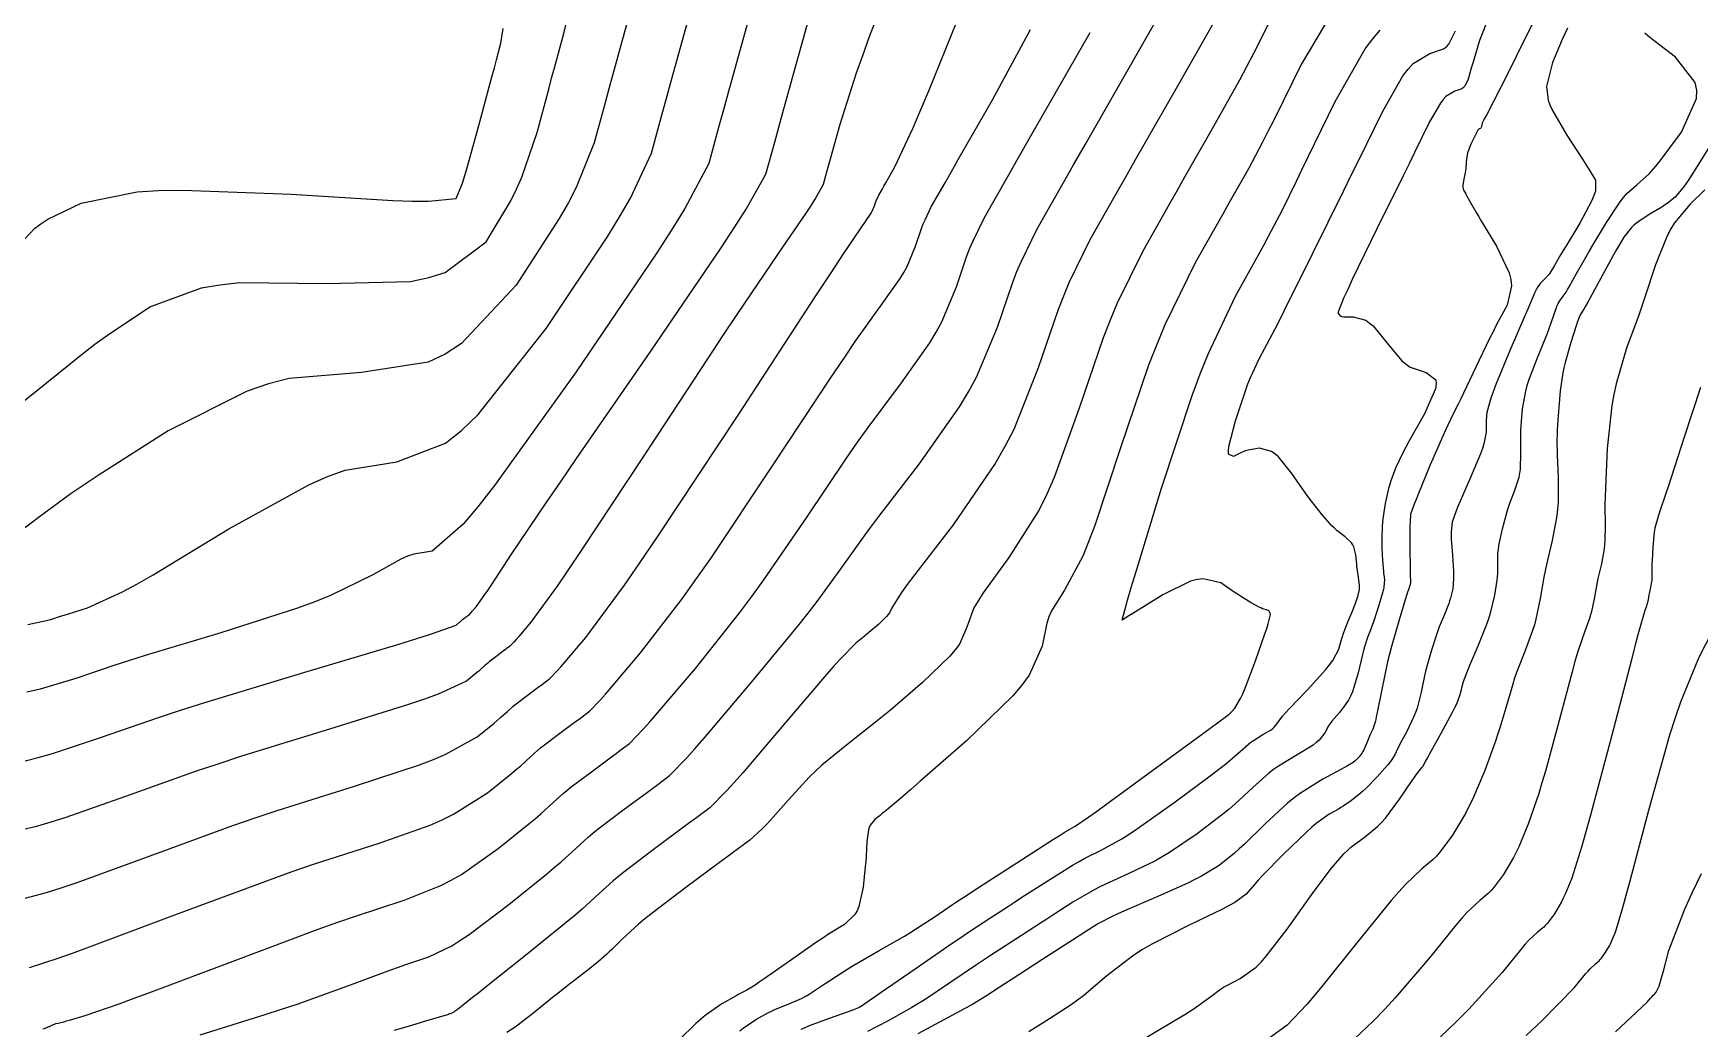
# Model space of a CAD drawing. Header units: metres. Extents: x 837475 to 838479, y 1189012 to 1191015.
# Drawn here: x 837679.5 to 837761.1, y 1190319 to 1190367.7 of the extents above; entities that cross this region are included whole.
import ezdxf

# ---------------------------------------------------------------- set-up
doc = ezdxf.new("R2010")
doc.units = ezdxf.units.M
doc.header["$LTSCALE"] = 0.3
doc.layers.add('COTAS 10', color=1, linetype='Continuous')
doc.layers.add('COTAS INT', color=252, linetype='Continuous')

msp = doc.modelspace()

# ---------------------------------------------------------------- linework, layer by layer
at = {"layer": 'COTAS 10'}
for points, elevation in [([(837714.765, 1190369.163), (837713.576, 1190364.882), (837713.325, 1190363.974), (837713.108, 1190363.187), (837712.606, 1190361.347), (837711.441, 1190359.142), (837710.806, 1190358.126), (837710.035, 1190356.933), (837706.123, 1190351.156), (837702.123, 1190345.596), (837701.296, 1190344.54), (837700.591, 1190343.693), (837699.06, 1190342.38), (837698.168, 1190342.236), (837697.866, 1190342.125), (837697.54, 1190341.985), (837696.162, 1190341.224), (837694.087, 1190340.205), (837693.322, 1190339.901), (837692.474, 1190339.588), (837688.722, 1190338.379), (837685.022, 1190337.263), (837684.207, 1190337.009), (837683.482, 1190336.778), (837681.621, 1190336.141), (837679.881, 1190335.627), (837679.233, 1190335.474)], 1610), ([(837680.021, 1190318.99), (837680.073, 1190319.012), (837680.166, 1190319.047), (837680.267, 1190319.086), (837680.298, 1190319.099), (837680.33, 1190319.113), (837680.456, 1190319.171), (837680.585, 1190319.226), (837680.653, 1190319.248), (837680.767, 1190319.275), (837681.036, 1190319.343), (837681.166, 1190319.38), (837681.321, 1190319.424), (837682.084, 1190319.649), (837683.754, 1190320.224), (837684.482, 1190320.489), (837685.324, 1190320.8), (837689.323, 1190322.307), (837693.495, 1190323.865), (837694.447, 1190324.208), (837695.31, 1190324.513), (837697.693, 1190325.297), (837699.498, 1190326.008), (837699.998, 1190326.267), (837700.497, 1190326.553), (837702.297, 1190327.812), (837703.806, 1190329.031), (837704.121, 1190329.293), (837704.391, 1190329.521), (837704.996, 1190330.071), (837705.474, 1190330.506), (837705.664, 1190330.662), (837705.879, 1190330.833), (837706.866, 1190331.581), (837707.852, 1190332.309), (837708.067, 1190332.469), (837708.256, 1190332.61), (837708.732, 1190332.967), (837709.415, 1190333.674), (837709.736, 1190334.036), (837710.113, 1190334.47), (837711.953, 1190336.635), (837714.131, 1190339.368), (837714.723, 1190340.16), (837715.31, 1190340.966), (837717.388, 1190344.003), (837719.346, 1190346.923), (837719.858, 1190347.657), (837720.356, 1190348.357), (837722.044, 1190350.613), (837723.429, 1190352.578), (837723.737, 1190353.094), (837724.012, 1190353.598), (837724.73, 1190355.319), (837725.246, 1190356.839), (837725.393, 1190357.215), (837725.542, 1190357.573), (837726.099, 1190358.708), (837727.239, 1190360.712), (837727.757, 1190361.618), (837728.362, 1190362.676), (837731.278, 1190367.765)], 1620), ([(837714.121, 1190318.889), (837714.294, 1190319.029), (837714.915, 1190319.456), (837715.535, 1190319.792), (837715.706, 1190319.875), (837715.877, 1190319.954), (837716.494, 1190320.201), (837717.139, 1190320.483), (837717.327, 1190320.583), (837717.52, 1190320.693), (837718.254, 1190321.171), (837719.131, 1190321.753), (837719.415, 1190321.929), (837719.716, 1190322.111), (837720.949, 1190322.823), (837722.188, 1190323.536), (837722.493, 1190323.719), (837722.781, 1190323.896), (837723.682, 1190324.486), (837724.38, 1190324.966), (837724.539, 1190325.075), (837724.684, 1190325.173), (837725.086, 1190325.439), (837725.707, 1190325.839), (837726.323, 1190326.236), (837727.923, 1190327.267), (837729.489, 1190328.271), (837729.8, 1190328.467), (837730.057, 1190328.628), (837730.541, 1190328.915), (837731.208, 1190329.369), (837731.58, 1190329.636), (837732.034, 1190329.963), (837734.351, 1190331.653), (837736.644, 1190333.336), (837737.083, 1190333.658), (837737.437, 1190333.918), (837738.008, 1190334.34), (837738.025, 1190334.356), (837738.035, 1190334.364), (837738.055, 1190334.376), (837738.073, 1190334.386), (837738.076, 1190334.389), (837738.079, 1190334.391), (837738.085, 1190334.399), (837738.128, 1190334.447), (837738.155, 1190334.474), (837738.187, 1190334.508), (837738.356, 1190334.682), (837738.638, 1190335.168), (837738.743, 1190335.399), (837738.858, 1190335.672), (837739.367, 1190337.003), (837739.834, 1190338.326), (837739.922, 1190338.593), (837739.992, 1190338.817), (837740.097, 1190339.268), (837740.062, 1190339.407), (837740.044, 1190339.434), (837740.022, 1190339.456), (837739.911, 1190339.498), (837739.712, 1190339.558), (837739.635, 1190339.593), (837739.547, 1190339.636), (837739.149, 1190339.853), (837738.64, 1190340.165), (837738.483, 1190340.266), (837738.319, 1190340.374), (837737.668, 1190340.819), (837736.81, 1190341.027), (837736.515, 1190340.986), (837736.195, 1190340.902), (837734.834, 1190340.239), (837733.362, 1190339.328), (837733.167, 1190339.208), (837732.835, 1190339.001), (837733.105, 1190339.975), (837733.29, 1190340.598), (837733.523, 1190341.374), (837734.766, 1190345.456), (837736.268, 1190349.988), (837736.665, 1190351.049), (837737.054, 1190352.026), (837738.389, 1190354.852), (837739.518, 1190356.881), (837739.777, 1190357.356), (837740.012, 1190357.793), (837740.667, 1190359.055), (837741.372, 1190360.491), (837741.639, 1190361.038), (837741.938, 1190361.649), (837743.276, 1190364.392), (837744.738, 1190366.961), (837745.115, 1190367.462), (837745.479, 1190367.871)], 1630), ([(837733.165, 1190318.055), (837735.442, 1190319.41), (837735.912, 1190319.701), (837736.313, 1190319.955), (837737.18, 1190320.567), (837737.652, 1190320.929), (837737.803, 1190321.025), (837737.963, 1190321.121), (837738.614, 1190321.452), (837739.399, 1190322.018), (837739.642, 1190322.261), (837739.898, 1190322.542), (837740.917, 1190323.868), (837741.914, 1190325.282), (837742.157, 1190325.618), (837742.384, 1190325.93), (837743.083, 1190326.856), (837743.695, 1190327.556), (837743.868, 1190327.724), (837744.043, 1190327.883), (837744.686, 1190328.364), (837745.349, 1190328.902), (837745.537, 1190329.095), (837745.726, 1190329.307), (837746.423, 1190330.235), (837747.009, 1190331.102), (837747.129, 1190331.276), (837747.23, 1190331.421), (837747.441, 1190331.705), (837747.514, 1190331.785), (837747.528, 1190331.801), (837747.539, 1190331.814), (837747.559, 1190331.837), (837747.697, 1190332.086), (837747.783, 1190332.242), (837747.89, 1190332.434), (837748.448, 1190333.44), (837749.016, 1190334.494), (837749.128, 1190334.717), (837749.221, 1190334.909), (837749.395, 1190335.355), (837749.447, 1190335.604), (837749.464, 1190335.673), (837749.482, 1190335.742), (837749.553, 1190335.991), (837749.71, 1190336.411), (837749.782, 1190336.588), (837749.866, 1190336.791), (837750.272, 1190337.741), (837750.692, 1190338.803), (837750.786, 1190339.076), (837750.869, 1190339.339), (837751.085, 1190340.215), (837751.199, 1190340.951), (837751.217, 1190341.126), (837751.229, 1190341.289), (837751.225, 1190341.775), (837751.235, 1190342.28), (837751.256, 1190342.455), (837751.285, 1190342.645), (837751.455, 1190343.461), (837751.685, 1190344.309), (837751.751, 1190344.521), (837751.818, 1190344.722), (837752.07, 1190345.362), (837752.272, 1190345.991), (837752.308, 1190346.185), (837752.336, 1190346.387), (837752.362, 1190347.191), (837752.354, 1190348.043), (837752.36, 1190348.277), (837752.369, 1190348.509), (837752.434, 1190349.337), (837752.596, 1190350.215), (837752.668, 1190350.478), (837752.752, 1190350.75), (837753.15, 1190351.806), (837753.565, 1190352.809), (837753.659, 1190353.047), (837753.744, 1190353.268), (837753.976, 1190353.927), (837754.143, 1190354.394), (837754.187, 1190354.495), (837754.23, 1190354.583), (837754.377, 1190354.799), (837754.571, 1190355.06), (837754.644, 1190355.176), (837754.726, 1190355.312), (837755.089, 1190355.96), (837755.567, 1190356.815), (837755.721, 1190357.081), (837755.884, 1190357.36), (837756.549, 1190358.471), (837757.22, 1190359.479), (837757.386, 1190359.692), (837757.543, 1190359.877), (837758.042, 1190360.309), (837758.646, 1190360.854), (837758.871, 1190361.11), (837759.121, 1190361.412), (837760.229, 1190362.885), (837760.956, 1190364.526), (837760.965, 1190364.935), (837760.891, 1190365.323), (837759.93, 1190366.56), (837758.677, 1190367.517), (837758.419, 1190367.728)], 1640), ([(837756.993, 1190318.852), (837758.544, 1190320.297), (837758.7, 1190320.49), (837758.734, 1190320.53), (837758.764, 1190320.563), (837758.839, 1190320.634), (837758.891, 1190320.676), (837758.906, 1190320.692), (837758.921, 1190320.71), (837758.979, 1190320.787), (837759.038, 1190320.887), (837759.053, 1190320.918), (837759.069, 1190320.951), (837759.125, 1190321.083), (837759.231, 1190321.436), (837759.278, 1190321.608), (837759.333, 1190321.812), (837759.597, 1190322.819), (837760.372, 1190324.817), (837760.748, 1190325.646), (837761.195, 1190326.595)], 1650)]:
    msp.add_lwpolyline(points, dxfattribs=dict(at, elevation=elevation))
at = {"layer": 'COTAS INT'}
for points, elevation in [([(837721.984, 1190371.496), (837720.464, 1190367.554), (837720.125, 1190366.626), (837719.821, 1190365.769), (837719.021, 1190363.263), (837718.55, 1190361.569), (837718.454, 1190361.224), (837718.374, 1190360.932), (837718.207, 1190360.326), (837717.828, 1190359.652), (837717.613, 1190359.318), (837717.351, 1190358.919), (837716.005, 1190356.945), (837713.978, 1190353.956), (837713.286, 1190352.918), (837712.537, 1190351.788), (837709.358, 1190346.945), (837706.362, 1190342.402), (837705.728, 1190341.462), (837705.179, 1190340.658), (837703.904, 1190338.901), (837703.303, 1190338.194), (837703.18, 1190338.052), (837703.075, 1190337.934), (837702.852, 1190337.703), (837702.696, 1190337.586), (837702.635, 1190337.54), (837702.564, 1190337.488), (837702.242, 1190337.25), (837701.92, 1190337.006), (837701.85, 1190336.95), (837701.788, 1190336.899), (837701.632, 1190336.757), (837701.434, 1190336.578), (837701.346, 1190336.503), (837701.243, 1190336.418), (837700.75, 1190336.019), (837699.365, 1190335.373), (837698.7, 1190335.13), (837697.912, 1190334.861), (837694.05, 1190333.661), (837689.681, 1190332.316), (837688.575, 1190331.955), (837687.513, 1190331.6), (837684.05, 1190330.359), (837681.091, 1190329.318), (837680.347, 1190329.088), (837679.635, 1190328.883), (837677.337, 1190328.355)], 1614), ([(837687.715, 1190318.699), (837690.899, 1190319.686), (837691.7, 1190319.948), (837692.466, 1190320.205), (837694.942, 1190321.093), (837696.919, 1190321.831), (837697.369, 1190321.993), (837697.778, 1190322.138), (837698.907, 1190322.509), (837700.027, 1190323.057), (837700.43, 1190323.312), (837700.874, 1190323.613), (837702.813, 1190325.076), (837704.66, 1190326.569), (837705.046, 1190326.889), (837705.377, 1190327.169), (837706.118, 1190327.842), (837706.703, 1190328.375), (837706.935, 1190328.566), (837707.199, 1190328.776), (837708.407, 1190329.691), (837709.614, 1190330.583), (837709.877, 1190330.778), (837710.109, 1190330.951), (837710.692, 1190331.389), (837711.528, 1190332.255), (837711.921, 1190332.697), (837712.384, 1190333.229), (837714.636, 1190335.88), (837716.959, 1190338.699), (837717.467, 1190339.335), (837717.916, 1190339.909), (837719.046, 1190341.461), (837720.093, 1190342.951), (837720.489, 1190343.486), (837720.931, 1190344.073), (837722.91, 1190346.636), (837724.883, 1190349.433), (837725.321, 1190350.168), (837725.712, 1190350.886), (837726.734, 1190353.336), (837727.468, 1190355.499), (837727.678, 1190356.036), (837727.891, 1190356.545), (837728.683, 1190358.161), (837729.949, 1190360.39), (837730.46, 1190361.286), (837731.041, 1190362.303), (837733.722, 1190366.983), (837736.305, 1190371.507)], 1622), ([(837754.429, 1190371.22), (837752.144, 1190366.618), (837751.697, 1190365.724), (837751.33, 1190364.993), (837750.678, 1190363.725), (837750.57, 1190363.545), (837750.546, 1190363.501), (837750.525, 1190363.459), (837750.472, 1190363.325), (837750.441, 1190363.221), (837750.434, 1190363.197), (837750.428, 1190363.175), (837750.411, 1190363.115), (837750.393, 1190363.078), (837750.385, 1190363.07), (837750.377, 1190363.064), (837750.338, 1190363.051), (837750.29, 1190363.022), (837750.275, 1190363.006), (837750.26, 1190362.986), (837750.201, 1190362.883), (837750.12, 1190362.716), (837750.09, 1190362.656), (837750.057, 1190362.589), (837749.913, 1190362.298), (837749.779, 1190361.963), (837749.752, 1190361.87), (837749.73, 1190361.776), (837749.688, 1190361.435), (837749.663, 1190361.096), (837749.651, 1190361.004), (837749.638, 1190360.912), (837749.571, 1190360.587), (837749.52, 1190360.308), (837749.516, 1190360.246), (837749.516, 1190360.191), (837749.555, 1190360.046), (837749.641, 1190359.903), (837749.671, 1190359.849), (837749.705, 1190359.788), (837749.849, 1190359.519), (837750.151, 1190358.991), (837750.284, 1190358.768), (837750.439, 1190358.511), (837751.174, 1190357.305), (837751.785, 1190355.994), (837751.86, 1190355.672), (837751.895, 1190355.367), (837751.682, 1190354.41), (837751.157, 1190353.434), (837750.995, 1190353.116), (837750.826, 1190352.778), (837750.154, 1190351.385), (837749.546, 1190350.105), (837749.417, 1190349.837), (837749.304, 1190349.608), (837749.041, 1190349.094), (837748.777, 1190348.548), (837748.665, 1190348.299), (837748.535, 1190348.006), (837747.927, 1190346.594), (837747.342, 1190345.195), (837747.227, 1190344.911), (837747.133, 1190344.672), (837746.962, 1190344.18), (837746.935, 1190343.796), (837746.931, 1190343.625), (837746.929, 1190343.425), (837746.931, 1190342.469), (837746.942, 1190341.539), (837746.944, 1190341.356), (837746.947, 1190341.205), (837746.954, 1190340.929), (837746.96, 1190340.874), (837746.96, 1190340.863), (837746.961, 1190340.853), (837746.961, 1190340.834), (837746.959, 1190340.825), (837746.958, 1190340.823), (837746.957, 1190340.82), (837746.953, 1190340.809), (837746.867, 1190340.535), (837746.814, 1190340.365), (837746.749, 1190340.156), (837746.41, 1190339.062), (837746.022, 1190337.705), (837745.926, 1190337.33), (837745.835, 1190336.954), (837745.549, 1190335.597), (837745.328, 1190334.475), (837745.279, 1190334.248), (837745.235, 1190334.057), (837745.116, 1190333.668), (837745.019, 1190333.47), (837744.987, 1190333.399), (837744.954, 1190333.322), (837744.817, 1190332.985), (837744.67, 1190332.649), (837744.63, 1190332.571), (837744.59, 1190332.501), (837744.448, 1190332.304), (837744.317, 1190332.17), (837744.285, 1190332.139), (837744.254, 1190332.111), (837744.154, 1190332.031), (837743.869, 1190331.866), (837743.722, 1190331.785), (837743.545, 1190331.688), (837742.658, 1190331.209), (837741.569, 1190330.521), (837741.265, 1190330.293), (837740.96, 1190330.049), (837739.85, 1190329.03), (837738.824, 1190328.032), (837738.573, 1190327.801), (837738.336, 1190327.59), (837737.598, 1190326.988), (837736.726, 1190326.461), (837736.405, 1190326.296), (837736.05, 1190326.122), (837734.477, 1190325.427), (837732.954, 1190324.774), (837732.63, 1190324.628), (837732.348, 1190324.497), (837731.68, 1190324.146), (837731.015, 1190323.719), (837730.414, 1190323.332), (837728.906, 1190322.363), (837727.409, 1190321.397), (837727.094, 1190321.193), (837726.822, 1190321.015), (837726.201, 1190320.602), (837725.478, 1190320.175), (837725.142, 1190319.989), (837724.748, 1190319.774), (837722.834, 1190318.751)], 1636), ([(837678.35, 1190325.178), (837680.196, 1190325.666), (837680.903, 1190325.894), (837681.696, 1190326.163), (837685.264, 1190327.468), (837689.306, 1190328.945), (837690.396, 1190329.321), (837691.474, 1190329.683), (837695.264, 1190330.873), (837698.441, 1190331.91), (837699.133, 1190332.176), (837699.743, 1190332.433), (837701.266, 1190333.283), (837702.097, 1190333.955), (837702.271, 1190334.1), (837702.42, 1190334.225), (837702.753, 1190334.528), (837703.016, 1190334.768), (837703.121, 1190334.854), (837703.24, 1190334.949), (837703.783, 1190335.36), (837704.327, 1190335.762), (837704.445, 1190335.85), (837704.55, 1190335.928), (837704.812, 1190336.125), (837705.188, 1190336.514), (837705.365, 1190336.714), (837705.573, 1190336.953), (837706.587, 1190338.146), (837708.476, 1190340.707), (837709.236, 1190341.808), (837710.099, 1190343.079), (837714.071, 1190349.085), (837717.853, 1190354.868), (837718.596, 1190355.998), (837719.206, 1190356.925), (837720.312, 1190358.568), (837720.523, 1190358.868), (837720.57, 1190358.947), (837720.612, 1190359.023), (837720.721, 1190359.286), (837720.8, 1190359.518), (837720.823, 1190359.575), (837720.845, 1190359.63), (837720.93, 1190359.803), (837721.104, 1190360.109), (837721.183, 1190360.247), (837721.276, 1190360.408), (837721.72, 1190361.184), (837722.597, 1190363.059), (837722.962, 1190363.912), (837723.379, 1190364.911), (837725.327, 1190369.727)], 1616), ([(837677.402, 1190348.402), (837679.6, 1190350.144), (837681.945, 1190352.033), (837682.563, 1190352.5), (837683.168, 1190352.944), (837685.241, 1190354.342), (837687.776, 1190355.272), (837688.671, 1190355.42), (837689.651, 1190355.519), (837693.889, 1190355.482), (837698.001, 1190355.582), (837698.902, 1190355.769), (837699.699, 1190356.024), (837701.718, 1190357.519), (837702.918, 1190359.523), (837703.198, 1190360.099), (837703.457, 1190360.684), (837704.203, 1190362.877), (837704.771, 1190364.99), (837704.916, 1190365.526), (837705.056, 1190366.04), (837705.518, 1190367.72), (837705.889, 1190369.297)], 1604), ([(837679.276, 1190338.782), (837680.407, 1190339.032), (837680.874, 1190339.191), (837681.056, 1190339.249), (837681.26, 1190339.313), (837682.189, 1190339.593), (837683.907, 1190340.382), (837684.609, 1190340.766), (837685.409, 1190341.222), (837689.119, 1190343.471), (837693.025, 1190345.627), (837693.95, 1190346.025), (837694.807, 1190346.337), (837697.337, 1190346.748), (837699.728, 1190347.656), (837700.498, 1190348.283), (837701.315, 1190349.072), (837704.655, 1190353.277), (837707.663, 1190357.796), (837708.27, 1190358.783), (837708.779, 1190359.656), (837709.805, 1190361.857), (837710.329, 1190363.788), (837710.522, 1190364.491), (837710.736, 1190365.268), (837711.683, 1190368.682)], 1608), ([(837740.447, 1190369.067), (837739.27, 1190366.735), (837738.928, 1190366.085), (837738.578, 1190365.432), (837737.254, 1190363.054), (837735.898, 1190360.681), (837735.528, 1190360.03), (837735.16, 1190359.382), (837733.851, 1190357.067), (837732.588, 1190354.489), (837732.248, 1190353.676), (837731.914, 1190352.82), (837730.742, 1190349.369), (837729.519, 1190345.98), (837729.152, 1190345.163), (837728.772, 1190344.398), (837727.298, 1190342.071), (837726.036, 1190340.341), (837725.791, 1190339.951), (837725.59, 1190339.601), (837725.242, 1190338.66), (837724.876, 1190337.825), (837724.664, 1190337.542), (837724.405, 1190337.236), (837723.072, 1190335.943), (837721.5, 1190334.598), (837721.092, 1190334.259), (837720.694, 1190333.935), (837719.352, 1190332.885), (837718.144, 1190331.894), (837717.831, 1190331.606), (837717.527, 1190331.312), (837716.505, 1190330.203), (837715.63, 1190329.204), (837715.418, 1190328.978), (837715.219, 1190328.776), (837714.612, 1190328.231), (837713.816, 1190327.634), (837713.499, 1190327.397), (837713.139, 1190327.13), (837711.489, 1190325.911), (837709.838, 1190324.66), (837709.478, 1190324.374), (837709.16, 1190324.113), (837708.36, 1190323.385), (837707.865, 1190322.877), (837707.739, 1190322.755), (837707.617, 1190322.64), (837707.217, 1190322.294), (837706.784, 1190321.951), (837706.641, 1190321.839), (837706.488, 1190321.72), (837705.855, 1190321.229), (837705.154, 1190320.68), (837704.959, 1190320.525), (837704.764, 1190320.368), (837704.053, 1190319.791), (837703.415, 1190319.284), (837703.264, 1190319.171), (837703.125, 1190319.071), (837702.717, 1190318.808)], 1626), ([(837743.134, 1190368.771), (837741.606, 1190366.205), (837740.275, 1190363.503), (837739.979, 1190362.914), (837739.714, 1190362.394), (837739.02, 1190361.09), (837738.326, 1190359.87), (837738.061, 1190359.402), (837737.765, 1190358.879), (837736.436, 1190356.519), (837734.936, 1190353.461), (837734.534, 1190352.496), (837734.136, 1190351.48), (837732.746, 1190347.386), (837731.504, 1190343.633), (837731.201, 1190342.831), (837730.915, 1190342.133), (837730.027, 1190340.473), (837729.387, 1190339.45), (837729.257, 1190339.154), (837729.147, 1190338.853), (837728.92, 1190337.719), (837728.297, 1190336.299), (837727.937, 1190335.817), (837727.496, 1190335.297), (837725.227, 1190333.096), (837722.936, 1190331.094), (837722.481, 1190330.699), (837722.104, 1190330.373), (837721.391, 1190329.769), (837721.222, 1190329.638), (837721.187, 1190329.611), (837721.158, 1190329.587), (837721.098, 1190329.53), (837721.026, 1190329.467), (837720.99, 1190329.438), (837720.946, 1190329.405), (837720.728, 1190329.246), (837720.509, 1190328.965), (837720.465, 1190328.855), (837720.428, 1190328.731), (837720.352, 1190328.168), (837720.307, 1190327.426), (837720.288, 1190327.19), (837720.267, 1190326.941), (837720.168, 1190325.93), (837719.957, 1190324.982), (837719.865, 1190324.772), (837719.758, 1190324.585), (837719.25, 1190324.099), (837718.47, 1190323.619), (837718.192, 1190323.435), (837717.886, 1190323.23), (837716.559, 1190322.307), (837715.325, 1190321.441), (837715.078, 1190321.272), (837714.873, 1190321.133), (837714.475, 1190320.888), (837714.209, 1190320.756), (837714.087, 1190320.689), (837713.944, 1190320.608), (837713.253, 1190320.208), (837712.425, 1190319.639), (837712.195, 1190319.452), (837711.966, 1190319.253), (837711.136, 1190318.43)], 1628), ([(837750.807, 1190368.567), (837750.328, 1190367.366), (837750.05, 1190366.429), (837749.988, 1190366.214), (837749.932, 1190366.019), (837749.783, 1190365.479), (837749.616, 1190365.139), (837749.549, 1190365.07), (837749.473, 1190365.012), (837749.123, 1190364.897), (837748.686, 1190364.638), (837748.555, 1190364.491), (837748.419, 1190364.311), (837747.893, 1190363.386), (837747.158, 1190361.885), (837746.89, 1190361.342), (837746.595, 1190360.743), (837745.299, 1190358.118), (837744.109, 1190355.676), (837743.882, 1190355.192), (837743.698, 1190354.792), (837743.404, 1190354.043), (837743.513, 1190353.888), (837743.585, 1190353.863), (837743.675, 1190353.845), (837744.148, 1190353.845), (837744.762, 1190353.678), (837744.94, 1190353.556), (837745.121, 1190353.4), (837745.806, 1190352.563), (837746.53, 1190351.7), (837746.737, 1190351.529), (837746.946, 1190351.387), (837747.722, 1190351.117), (837748.191, 1190350.759), (837748.206, 1190350.561), (837748.172, 1190350.321), (837747.634, 1190349.094), (837746.892, 1190347.77), (837746.729, 1190347.468), (837746.585, 1190347.193), (837746.218, 1190346.433), (837745.993, 1190345.816), (837745.938, 1190345.631), (837745.885, 1190345.441), (837745.723, 1190344.702), (837745.61, 1190343.965), (837745.589, 1190343.776), (837745.573, 1190343.592), (837745.55, 1190342.983), (837745.56, 1190342.446), (837745.565, 1190342.31), (837745.57, 1190342.178), (837745.596, 1190341.744), (837745.628, 1190341.381), (837745.637, 1190341.294), (837745.646, 1190341.212), (837745.682, 1190340.967), (837745.657, 1190340.634), (837745.629, 1190340.497), (837745.591, 1190340.341), (837745.374, 1190339.616), (837745.126, 1190338.872), (837745.067, 1190338.704), (837745.013, 1190338.552), (837744.856, 1190338.141), (837744.706, 1190337.692), (837744.658, 1190337.517), (837744.606, 1190337.32), (837744.392, 1190336.424), (837744.113, 1190335.495), (837744.02, 1190335.277), (837743.92, 1190335.076), (837743.503, 1190334.492), (837743.108, 1190334.048), (837743.022, 1190333.935), (837742.947, 1190333.827), (837742.76, 1190333.475), (837742.479, 1190333.115), (837742.344, 1190333.003), (837742.184, 1190332.885), (837741.401, 1190332.413), (837740.494, 1190331.857), (837740.256, 1190331.686), (837740.024, 1190331.507), (837739.236, 1190330.8), (837738.362, 1190329.994), (837738.076, 1190329.753), (837737.772, 1190329.505), (837736.515, 1190328.543), (837735.162, 1190327.628), (837734.797, 1190327.409), (837734.436, 1190327.205), (837733.165, 1190326.59), (837731.989, 1190326.059), (837731.687, 1190325.908), (837731.395, 1190325.755), (837730.427, 1190325.186), (837729.451, 1190324.558), (837729.154, 1190324.366), (837728.845, 1190324.168), (837727.633, 1190323.388), (837726.355, 1190322.555), (837726.005, 1190322.322), (837725.657, 1190322.089), (837724.414, 1190321.24), (837723.201, 1190320.435), (837722.872, 1190320.23), (837722.546, 1190320.033), (837721.395, 1190319.385), (837720.374, 1190318.865)], 1634), ([(837678.888, 1190357.399), (837679.612, 1190358.186), (837679.915, 1190358.405), (837680.262, 1190358.623), (837681.886, 1190359.412), (837684.627, 1190359.959), (837685.678, 1190360.025), (837686.856, 1190360.054), (837692.165, 1190359.849), (837697.138, 1190359.545), (837698.104, 1190359.512), (837698.891, 1190359.5), (837700.25, 1190359.639), (837700.545, 1190360.386), (837700.663, 1190360.757), (837700.795, 1190361.198), (837701.403, 1190363.387), (837701.992, 1190365.591), (837702.113, 1190366.043), (837702.215, 1190366.427), (837702.436, 1190367.239), (837702.551, 1190367.96)], 1602), ([(837708.6, 1190368.201), (837707.896, 1190365.654), (837707.719, 1190365.009), (837707.55, 1190364.389), (837707.004, 1190362.367), (837706.118, 1190360.17), (837705.734, 1190359.441), (837705.29, 1190358.659), (837703.186, 1190355.398), (837700.507, 1190352.548), (837699.7, 1190352.026), (837698.865, 1190351.619), (837695.613, 1190351.115), (837692.072, 1190350.83), (837691.054, 1190350.562), (837690.02, 1190350.212), (837686.153, 1190348.265), (837682.768, 1190346.109), (837682.039, 1190345.627), (837681.399, 1190345.195), (837679.84, 1190344.051), (837678.903, 1190343.333)], 1606), ([(837679.074, 1190332.1), (837679.79, 1190332.281), (837680.486, 1190332.472), (837682.835, 1190333.25), (837685.72, 1190334.255), (837686.753, 1190334.589), (837687.888, 1190334.948), (837692.835, 1190336.449), (837697.384, 1190337.812), (837698.268, 1190338.085), (837698.988, 1190338.312), (837700.235, 1190338.755), (837700.389, 1190338.88), (837700.421, 1190338.906), (837700.448, 1190338.93), (837700.51, 1190338.986), (837700.559, 1190339.03), (837700.578, 1190339.046), (837700.6, 1190339.064), (837700.701, 1190339.14), (837700.802, 1190339.215), (837700.824, 1190339.231), (837700.843, 1190339.245), (837700.892, 1190339.282), (837700.962, 1190339.354), (837700.994, 1190339.391), (837701.033, 1190339.435), (837701.221, 1190339.656), (837701.62, 1190340.206), (837701.791, 1190340.457), (837701.99, 1190340.751), (837702.926, 1190342.172), (837704.65, 1190344.74), (837705.344, 1190345.758), (837706.133, 1190346.908), (837709.764, 1190352.172), (837713.211, 1190357.23), (837713.884, 1190358.252), (837714.435, 1190359.109), (837715.407, 1190360.837), (837715.833, 1190362.389), (837716.039, 1190363.136), (837716.284, 1190364.021), (837717.49, 1190368.361)], 1612), ([(837679.362, 1190322.001), (837680.757, 1190322.449), (837681.46, 1190322.701), (837682.3, 1190323.008), (837686.478, 1190324.578), (837691.099, 1190326.29), (837692.218, 1190326.687), (837693.267, 1190327.051), (837696.478, 1190328.085), (837698.97, 1190328.959), (837699.565, 1190329.221), (837700.12, 1190329.493), (837701.782, 1190330.548), (837702.952, 1190331.493), (837703.196, 1190331.696), (837703.405, 1190331.873), (837703.875, 1190332.3), (837704.245, 1190332.637), (837704.393, 1190332.758), (837704.56, 1190332.891), (837705.325, 1190333.471), (837706.089, 1190334.036), (837706.256, 1190334.159), (837706.403, 1190334.269), (837706.772, 1190334.546), (837707.302, 1190335.094), (837707.55, 1190335.375), (837707.843, 1190335.711), (837709.27, 1190337.391), (837711.304, 1190340.037), (837711.98, 1190340.984), (837712.704, 1190342.022), (837715.73, 1190346.544), (837718.6, 1190350.896), (837719.227, 1190351.827), (837719.781, 1190352.641), (837721.178, 1190354.591), (837721.976, 1190355.723), (837722.154, 1190356.02), (837722.312, 1190356.311), (837722.726, 1190357.303), (837723.023, 1190358.178), (837723.108, 1190358.395), (837723.194, 1190358.602), (837723.515, 1190359.256), (837724.172, 1190360.411), (837724.47, 1190360.933), (837724.819, 1190361.542), (837726.499, 1190364.475), (837728.362, 1190367.914)], 1618), ([(837737.442, 1190368.469), (837735.488, 1190365.019), (837733.47, 1190361.492), (837732.994, 1190360.658), (837732.554, 1190359.886), (837731.267, 1190357.614), (837730.239, 1190355.517), (837729.963, 1190354.856), (837729.691, 1190354.159), (837728.738, 1190351.353), (837727.533, 1190348.328), (837727.102, 1190347.494), (837726.629, 1190346.662), (837724.568, 1190343.67), (837722.686, 1190341.231), (837722.325, 1190340.748), (837722.034, 1190340.349), (837721.563, 1190339.6), (837721.454, 1190339.351), (837721.391, 1190339.267), (837721.314, 1190339.176), (837720.916, 1190338.79), (837720.448, 1190338.389), (837720.326, 1190338.288), (837720.207, 1190338.191), (837719.807, 1190337.878), (837719.035, 1190337.092), (837718.683, 1190336.697), (837718.27, 1190336.226), (837716.276, 1190333.882), (837714.268, 1190331.527), (837713.846, 1190331.048), (837713.482, 1190330.644), (837712.652, 1190329.81), (837711.963, 1190329.292), (837711.688, 1190329.088), (837711.376, 1190328.857), (837709.948, 1190327.801), (837708.519, 1190326.718), (837708.207, 1190326.47), (837707.931, 1190326.244), (837707.239, 1190325.613), (837706.41, 1190324.854), (837706.048, 1190324.547), (837705.628, 1190324.197), (837703.636, 1190322.584), (837701.72, 1190321.057), (837701.349, 1190320.761), (837701.047, 1190320.521), (837700.532, 1190320.112), (837700.469, 1190320.062), (837700.451, 1190320.048), (837700.433, 1190320.033), (837700.368, 1190319.981), (837700.31, 1190319.935), (837700.297, 1190319.925), (837700.284, 1190319.916), (837700.247, 1190319.892), (837700.209, 1190319.869), (837700.197, 1190319.861), (837700.182, 1190319.852), (837700.122, 1190319.813), (837700.061, 1190319.775), (837700.031, 1190319.76), (837699.987, 1190319.743), (837699.945, 1190319.73), (837699.932, 1190319.725), (837699.918, 1190319.721), (837699.864, 1190319.701), (837698.745, 1190319.364), (837698.061, 1190319.159), (837697.214, 1190318.906)], 1624), ([(837717.125, 1190318.976), (837717.325, 1190319.062), (837717.545, 1190319.152), (837718.513, 1190319.514), (837719.404, 1190319.832), (837719.576, 1190319.894), (837719.715, 1190319.945), (837719.949, 1190320.034), (837719.975, 1190320.051), (837719.983, 1190320.056), (837719.992, 1190320.061), (837720.028, 1190320.082), (837720.463, 1190320.38), (837720.723, 1190320.559), (837721.044, 1190320.781), (837722.709, 1190321.935), (837724.523, 1190323.184), (837724.938, 1190323.467), (837725.314, 1190323.722), (837726.359, 1190324.414), (837727.276, 1190325.003), (837727.572, 1190325.194), (837727.887, 1190325.397), (837729.175, 1190326.227), (837730.442, 1190327.013), (837730.743, 1190327.187), (837731.023, 1190327.343), (837731.853, 1190327.752), (837732.822, 1190328.287), (837733.189, 1190328.522), (837733.598, 1190328.796), (837735.433, 1190330.098), (837737.208, 1190331.42), (837737.58, 1190331.706), (837737.899, 1190331.956), (837738.622, 1190332.57), (837739.025, 1190332.932), (837739.143, 1190333.023), (837739.265, 1190333.11), (837739.728, 1190333.395), (837740.128, 1190333.636), (837740.21, 1190333.696), (837740.279, 1190333.753), (837740.423, 1190333.937), (837740.688, 1190334.291), (837740.834, 1190334.456), (837741.011, 1190334.65), (837741.91, 1190335.591), (837742.817, 1190336.584), (837742.998, 1190336.811), (837743.149, 1190337.017), (837743.444, 1190337.585), (837743.574, 1190338.057), (837743.623, 1190338.202), (837743.676, 1190338.353), (837743.911, 1190338.95), (837744.147, 1190339.524), (837744.201, 1190339.66), (837744.25, 1190339.787), (837744.384, 1190340.163), (837744.452, 1190340.496), (837744.458, 1190340.596), (837744.459, 1190340.699), (837744.419, 1190341.097), (837744.352, 1190341.519), (837744.336, 1190341.638), (837744.322, 1190341.757), (837744.281, 1190342.19), (837744.18, 1190342.591), (837744.128, 1190342.689), (837744.065, 1190342.782), (837743.754, 1190343.07), (837743.352, 1190343.387), (837743.233, 1190343.499), (837743.111, 1190343.62), (837742.642, 1190344.144), (837742.114, 1190344.815), (837741.955, 1190345.03), (837741.791, 1190345.257), (837741.15, 1190346.183), (837740.494, 1190346.985), (837740.32, 1190347.133), (837740.149, 1190347.25), (837739.559, 1190347.409), (837739.018, 1190347.319), (837738.878, 1190347.279), (837738.743, 1190347.233), (837738.291, 1190347.01), (837738.048, 1190347.117), (837738.045, 1190347.278), (837738.069, 1190347.496), (837738.389, 1190348.76), (837738.873, 1190350.22), (837739.001, 1190350.562), (837739.126, 1190350.876), (837739.556, 1190351.786), (837740.207, 1190353.021), (837740.471, 1190353.541), (837740.773, 1190354.137), (837742.164, 1190356.932), (837743.681, 1190360.004), (837744.06, 1190360.776), (837744.422, 1190361.513), (837745.585, 1190363.889), (837746.579, 1190365.636), (837746.835, 1190365.976), (837747.083, 1190366.255), (837747.909, 1190366.742), (837748.569, 1190366.961), (837748.713, 1190367.07), (837748.839, 1190367.2), (837749.154, 1190367.843)], 1632), ([(837754.639, 1190367.982), (837754.381, 1190367.429), (837753.907, 1190366.298), (837753.789, 1190365.84), (837753.757, 1190365.712), (837753.724, 1190365.583), (837753.606, 1190365.113), (837753.689, 1190364.46), (837753.784, 1190364.217), (837753.909, 1190363.946), (837754.616, 1190362.741), (837755.383, 1190361.561), (837755.546, 1190361.306), (837755.686, 1190361.081), (837756.011, 1190360.53), (837756.004, 1190359.996), (837755.935, 1190359.782), (837755.836, 1190359.541), (837755.238, 1190358.43), (837754.57, 1190357.324), (837754.427, 1190357.085), (837754.303, 1190356.875), (837754.008, 1190356.361), (837753.827, 1190356.062), (837753.775, 1190355.987), (837753.722, 1190355.917), (837753.521, 1190355.693), (837753.344, 1190355.513), (837753.306, 1190355.471), (837753.272, 1190355.431), (837753.187, 1190355.314), (837753.13, 1190355.208), (837753.113, 1190355.176), (837753.096, 1190355.142), (837753.032, 1190355.009), (837752.809, 1190354.497), (837752.692, 1190354.225), (837752.551, 1190353.896), (837751.843, 1190352.235), (837751.14, 1190350.53), (837751.003, 1190350.172), (837750.89, 1190349.865), (837750.689, 1190349.169), (837750.66, 1190348.794), (837750.656, 1190348.689), (837750.653, 1190348.584), (837750.657, 1190348.199), (837750.548, 1190347.621), (837750.475, 1190347.395), (837750.382, 1190347.139), (837749.893, 1190345.976), (837749.383, 1190344.818), (837749.278, 1190344.565), (837749.189, 1190344.343), (837748.999, 1190343.787), (837748.946, 1190343.321), (837748.944, 1190343.155), (837748.947, 1190342.974), (837749.004, 1190342.187), (837749.063, 1190341.391), (837749.067, 1190341.203), (837749.067, 1190341.03), (837749.023, 1190340.525), (837748.914, 1190340.082), (837748.872, 1190339.949), (837748.825, 1190339.811), (837748.613, 1190339.275), (837748.366, 1190338.663), (837748.298, 1190338.477), (837748.23, 1190338.283), (837747.981, 1190337.527), (837747.752, 1190336.724), (837747.695, 1190336.501), (837747.641, 1190336.279), (837747.472, 1190335.476), (837747.275, 1190334.692), (837747.204, 1190334.483), (837747.125, 1190334.276), (837746.782, 1190333.554), (837746.454, 1190332.952), (837746.385, 1190332.82), (837746.325, 1190332.704), (837746.188, 1190332.411), (837746.01, 1190332.128), (837745.924, 1190332.019), (837745.823, 1190331.895), (837745.326, 1190331.335), (837744.768, 1190330.76), (837744.628, 1190330.627), (837744.495, 1190330.506), (837744.067, 1190330.163), (837743.664, 1190329.898), (837743.546, 1190329.825), (837743.425, 1190329.753), (837742.967, 1190329.495), (837742.34, 1190329.043), (837742.113, 1190328.849), (837741.862, 1190328.624), (837740.764, 1190327.562), (837739.719, 1190326.494), (837739.503, 1190326.265), (837739.317, 1190326.065), (837738.911, 1190325.586), (837738.36, 1190325.178), (837738.084, 1190325.022), (837737.754, 1190324.848), (837736.116, 1190324.068), (837734.291, 1190323.139), (837733.844, 1190322.873), (837733.42, 1190322.602), (837732.1, 1190321.588), (837730.963, 1190320.63), (837730.656, 1190320.395), (837730.353, 1190320.173), (837729.285, 1190319.478), (837728.275, 1190318.852)], 1638), ([(837761.539, 1190362.096), (837760.7, 1190360.756), (837760.513, 1190360.477), (837760.347, 1190360.236), (837759.909, 1190359.696), (837759.527, 1190359.396), (837759.395, 1190359.306), (837759.253, 1190359.213), (837758.644, 1190358.853), (837758.037, 1190358.453), (837757.896, 1190358.334), (837757.766, 1190358.212), (837757.393, 1190357.745), (837757.025, 1190357.112), (837756.898, 1190356.886), (837756.759, 1190356.638), (837756.17, 1190355.559), (837755.63, 1190354.566), (837755.523, 1190354.373), (837755.434, 1190354.215), (837755.266, 1190353.939), (837755.166, 1190353.705), (837755.119, 1190353.573), (837755.064, 1190353.413), (837754.798, 1190352.593), (837754.526, 1190351.616), (837754.467, 1190351.356), (837754.416, 1190351.101), (837754.29, 1190350.221), (837754.22, 1190349.415), (837754.203, 1190349.207), (837754.188, 1190349.005), (837754.143, 1190348.331), (837754.127, 1190347.587), (837754.129, 1190347.341), (837754.135, 1190347.078), (837754.183, 1190345.985), (837754.178, 1190344.777), (837754.152, 1190344.442), (837754.114, 1190344.107), (837753.886, 1190342.894), (837753.614, 1190341.72), (837753.549, 1190341.41), (837753.488, 1190341.106), (837753.305, 1190340.061), (837753.095, 1190339.051), (837753.018, 1190338.769), (837752.932, 1190338.487), (837752.552, 1190337.458), (837752.152, 1190336.432), (837752.053, 1190336.151), (837751.96, 1190335.871), (837751.668, 1190334.871), (837751.346, 1190333.772), (837751.234, 1190333.431), (837751.112, 1190333.073), (837750.588, 1190331.646), (837749.988, 1190330.226), (837749.819, 1190329.873), (837749.648, 1190329.537), (837749.016, 1190328.468), (837748.395, 1190327.633), (837748.231, 1190327.445), (837748.07, 1190327.275), (837747.516, 1190326.818), (837746.705, 1190326.058), (837746.381, 1190325.698), (837746.015, 1190325.273), (837744.335, 1190323.195), (837742.619, 1190321.057), (837742.229, 1190320.593), (837741.877, 1190320.186), (837740.917, 1190319.179), (837739.68, 1190318.277)], 1642), ([(837761.36, 1190360.07), (837760.639, 1190359.363), (837759.885, 1190358.455), (837759.698, 1190358.146), (837759.52, 1190357.812), (837758.956, 1190356.397), (837758.433, 1190354.81), (837758.28, 1190354.367), (837758.125, 1190353.923), (837757.535, 1190352.308), (837757.019, 1190350.566), (837756.909, 1190350.042), (837756.814, 1190349.501), (837756.59, 1190347.395), (837756.494, 1190345.464), (837756.479, 1190345.033), (837756.47, 1190344.646), (837756.477, 1190343.624), (837756.475, 1190342.893), (837756.459, 1190342.69), (837756.436, 1190342.487), (837756.298, 1190341.752), (837756.133, 1190341.042), (837756.094, 1190340.854), (837756.057, 1190340.67), (837755.946, 1190340.037), (837755.819, 1190339.425), (837755.772, 1190339.255), (837755.72, 1190339.084), (837755.49, 1190338.461), (837755.136, 1190337.41), (837755.007, 1190336.968), (837754.863, 1190336.462), (837754.229, 1190334.09), (837753.557, 1190331.609), (837753.39, 1190331.033), (837753.23, 1190330.506), (837752.722, 1190329.005), (837752.259, 1190327.907), (837752.127, 1190327.634), (837751.995, 1190327.374), (837751.507, 1190326.548), (837751.027, 1190325.902), (837750.9, 1190325.757), (837750.775, 1190325.626), (837750.347, 1190325.272), (837749.719, 1190324.685), (837749.469, 1190324.406), (837749.186, 1190324.077), (837747.887, 1190322.47), (837746.212, 1190320.506), (837745.692, 1190319.951), (837745.147, 1190319.392), (837742.976, 1190317.334)], 1644), ([(837761.156, 1190350.38), (837760.348, 1190347.95), (837759.717, 1190345.989), (837759.579, 1190345.566), (837759.455, 1190345.195), (837759.141, 1190344.29), (837758.961, 1190343.683), (837758.923, 1190343.5), (837758.89, 1190343.311), (837758.812, 1190342.577), (837758.778, 1190341.904), (837758.773, 1190341.754), (837758.77, 1190341.619), (837758.772, 1190341.263), (837758.771, 1190341.008), (837758.766, 1190340.938), (837758.758, 1190340.867), (837758.71, 1190340.611), (837758.652, 1190340.363), (837758.626, 1190340.233), (837758.587, 1190340.013), (837758.543, 1190339.8), (837758.526, 1190339.74), (837758.508, 1190339.681), (837758.428, 1190339.464), (837758.121, 1190338.387), (837757.96, 1190337.786), (837757.766, 1190337.053), (837756.789, 1190333.309), (837755.768, 1190329.445), (837755.545, 1190328.636), (837755.349, 1190327.939), (837754.856, 1190326.364), (837754.529, 1190325.588), (837754.436, 1190325.395), (837754.343, 1190325.212), (837753.997, 1190324.628), (837753.658, 1190324.171), (837753.568, 1190324.068), (837753.481, 1190323.976), (837753.178, 1190323.726), (837752.734, 1190323.311), (837752.557, 1190323.114), (837752.357, 1190322.881), (837751.439, 1190321.746), (837749.806, 1190319.955), (837749.155, 1190319.309), (837748.417, 1190318.598)], 1646), ([(837752.618, 1190318.666), (837753.4, 1190319.404), (837754.991, 1190321.021), (837755.529, 1190321.686), (837755.646, 1190321.822), (837755.749, 1190321.937), (837756.009, 1190322.18), (837756.186, 1190322.326), (837756.237, 1190322.38), (837756.29, 1190322.44), (837756.488, 1190322.707), (837756.69, 1190323.049), (837756.745, 1190323.157), (837756.799, 1190323.27), (837756.991, 1190323.724), (837757.354, 1190324.937), (837757.517, 1190325.529), (837757.707, 1190326.232), (837758.616, 1190329.695), (837759.653, 1190333.385), (837759.923, 1190334.231), (837760.187, 1190335.001), (837761.078, 1190337.149), (837761.757, 1190338.491)], 1648)]:
    msp.add_lwpolyline(points, dxfattribs=dict(at, elevation=elevation))

doc.saveas('drawing.dxf')
